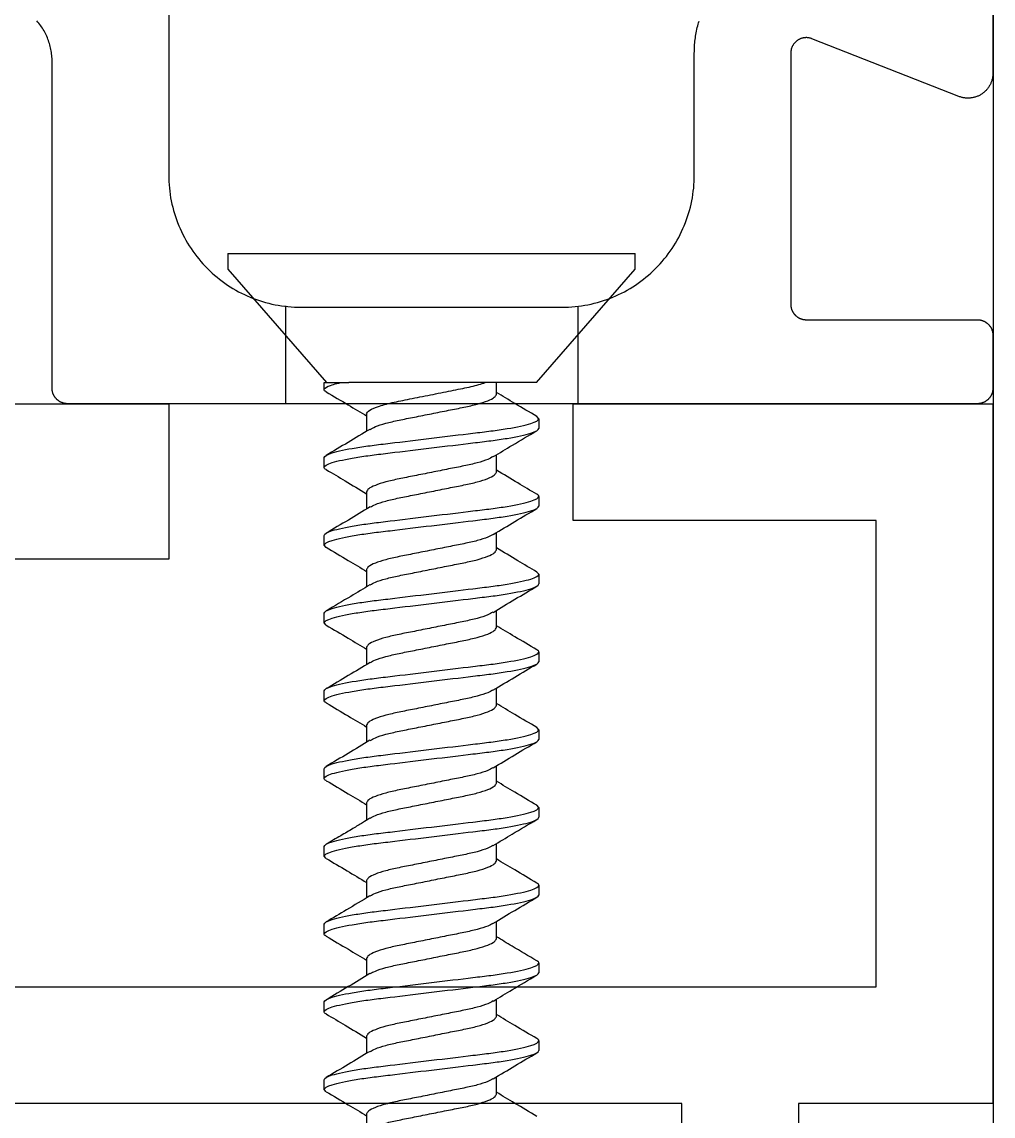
# Model space of a CAD drawing. Header units: inches. Extents: x -2661 to 42767, y -1222 to 9099.
# Drawn here: x 2279.837 to 2280.461, y 1637.212 to 1637.915 of the extents above; entities that cross this region are included whole.
import ezdxf

# ---------------------------------------------------------------- set-up
doc = ezdxf.new("R2010")
doc.units = ezdxf.units.IN
doc.header["$LTSCALE"] = 12
doc.header["$MEASUREMENT"] = 0
doc.layers.get('0').update_dxf_attribs({"linetype": 'CONTINUOUS'})
doc.layers.add('S-ARCH', color=1, linetype='CONTINUOUS')

# ---------------------------------------------------------------- blocks, each defined once
blk = doc.blocks.new('DOUBLE BOTTOM OPT1')
for p, q in [((2.0335, 2), (2.0335, 0)), ((1.54135, 1.24822), (1.67235, 1.24822)), ((1.54135, 1.24822), (1.54135, 1.23822)), ((1.67235, 1.24822), (1.80335, 1.24822)), ((1.80335, 1.23822), (1.80335, 1.24822)), ((1.54135, 1.23822), (1.60481, 1.16522)), ((1.73989, 1.16522), (1.80335, 1.23822)), ((1.57835, 1.21451), (1.57835, 1.15164)), ((1.76635, 1.21423), (1.76635, 1.15164)), ((1.60335, 1.16072), (1.60335, 1.16522)), ((1.60335, 1.16522), (1.61402, 1.16522)), ((1.73989, 1.16522), (1.6192, 1.16522)), ((1.71407, 1.15772), (1.71407, 1.16522)), ((1.63063, 1.14497), (1.63063, 1.13392)), ((1.74135, 1.14197), (1.7401, 1.1434)), ((1.74135, 1.14197), (1.74135, 1.13572)), ((1.71407, 1.10772), (1.71407, 1.11876)), ((1.60335, 1.11072), (1.60335, 1.11697)), ((1.63063, 1.09497), (1.63063, 1.08392)), ((1.74135, 1.09197), (1.74135, 1.08572)), ((1.60335, 1.06072), (1.60335, 1.06697)), ((1.71407, 1.05772), (1.71407, 1.06876)), ((1.6046, 1.05928), (1.60335, 1.06072)), ((1.63063, 1.04497), (1.63063, 1.03392)), ((1.74135, 1.04197), (1.7401, 1.0434)), ((1.74135, 1.04197), (1.74135, 1.03572)), ((1.60335, 1.01072), (1.60335, 1.01697)), ((1.71407, 1.00772), (1.71407, 1.01876)), ((1.60461, 1.00927), (1.60335, 1.01072)), ((1.63063, 0.99497), (1.63063, 0.98392)), ((1.74135, 0.99197), (1.74135, 0.98572)), ((1.60335, 0.96072), (1.60335, 0.96697)), ((1.71407, 0.95772), (1.71407, 0.96876)), ((1.63063, 0.94497), (1.63063, 0.93392)), ((1.74135, 0.94197), (1.74009, 0.94342)), ((1.74135, 0.94197), (1.74135, 0.93572)), ((1.60335, 0.91072), (1.60335, 0.91697)), ((1.71407, 0.90772), (1.71407, 0.91876)), ((1.63063, 0.89497), (1.63063, 0.88389)), ((1.74135, 0.89197), (1.74009, 0.89341)), ((1.74135, 0.89197), (1.74135, 0.88572)), ((1.60335, 0.86072), (1.60335, 0.86697)), ((1.71407, 0.85772), (1.71407, 0.86876)), ((1.6046, 0.85928), (1.60335, 0.86072)), ((1.63063, 0.84497), (1.63063, 0.83392)), ((1.74135, 0.84197), (1.74135, 0.83572)), ((1.60335, 0.81072), (1.60335, 0.81697)), ((1.71407, 0.80772), (1.71407, 0.81876)), ((1.63063, 0.79497), (1.63063, 0.78392)), ((1.74135, 0.79197), (1.74135, 0.78572)), ((1.60335, 0.76072), (1.60335, 0.76697)), ((1.71407, 0.75772), (1.71407, 0.76876)), ((1.63063, 0.74497), (1.63063, 0.73392)), ((1.74135, 0.74197), (1.74135, 0.73572)), ((1.71407, 0.70772), (1.71407, 0.71876)), ((1.60335, 0.71072), (1.60335, 0.71697)), ((1.6046, 0.70929), (1.60335, 0.71072)), ((1.63063, 0.69497), (1.63063, 0.68392))]:
    blk.add_line(p, q)
at = {"flags": 128}
for points in [[(2.02335, 1.15164), (1.43835, 1.15164), (1.4381, 1.15164), (1.43786, 1.15165), (1.43761, 1.15166), (1.43737, 1.15168), (1.43713, 1.15171), (1.43688, 1.15174), (1.43664, 1.15178), (1.4364, 1.15183), (1.43616, 1.15188), (1.43592, 1.15194), (1.43568, 1.152), (1.43545, 1.15207), (1.43521, 1.15214), (1.43498, 1.15222), (1.43475, 1.15231), (1.43452, 1.1524), (1.4343, 1.15249), (1.43407, 1.1526), (1.43385, 1.1527), (1.43364, 1.15282), (1.43342, 1.15294), (1.43321, 1.15306), (1.433, 1.15319), (1.43279, 1.15332), (1.43259, 1.15346), (1.43239, 1.1536), (1.4322, 1.15375), (1.43201, 1.15391), (1.43182, 1.15406), (1.43163, 1.15423), (1.43145, 1.15439), (1.43128, 1.15457), (1.43111, 1.15474), (1.43094, 1.15492), (1.43078, 1.1551), (1.43062, 1.15529), (1.43047, 1.15548), (1.43032, 1.15568), (1.43017, 1.15588), (1.43004, 1.15608), (1.4299, 1.15629), (1.42977, 1.1565), (1.42965, 1.15671), (1.42953, 1.15692), (1.42942, 1.15714), (1.42931, 1.15736), (1.42921, 1.15758), (1.42911, 1.15781), (1.42902, 1.15804), (1.42893, 1.15827), (1.42885, 1.1585), (1.42878, 1.15873), (1.42871, 1.15897), (1.42865, 1.15921), (1.42859, 1.15945), (1.42854, 1.15969), (1.4285, 1.15993), (1.42846, 1.16017), (1.42843, 1.16041), (1.4284, 1.16066), (1.42838, 1.1609), (1.42836, 1.16115), (1.42835, 1.16139), (1.42835, 1.16164), (1.42835, 1.37164), (1.42834, 1.37262), (1.4283, 1.3736), (1.42824, 1.37458), (1.42816, 1.37556), (1.42805, 1.37653), (1.42792, 1.37751), (1.42776, 1.37848), (1.42758, 1.37944), (1.42738, 1.3804), (1.42715, 1.38136), (1.4269, 1.38231), (1.42663, 1.38325), (1.42633, 1.38418), (1.42601, 1.38511), (1.42567, 1.38603), (1.42531, 1.38694), (1.42492, 1.38785), (1.42451, 1.38874), (1.42408, 1.38962), (1.42363, 1.39049), (1.42315, 1.39135), (1.42266, 1.3922), (1.42214, 1.39304), (1.42161, 1.39386), (1.42105, 1.39467), (1.42048, 1.39547), (1.41988, 1.39625), (1.41927, 1.39701), (1.41864, 1.39776)], [(1.50335, 1.53964), (1.50335, 1.29864), (1.50338, 1.29655), (1.50345, 1.29447), (1.50358, 1.29238), (1.50376, 1.29031), (1.50399, 1.28823), (1.50427, 1.28616), (1.5046, 1.2841), (1.50498, 1.28205), (1.50542, 1.28001), (1.5059, 1.27798), (1.50643, 1.27597), (1.50701, 1.27396), (1.50764, 1.27197), (1.50832, 1.27), (1.50905, 1.26805), (1.50982, 1.26611), (1.51064, 1.26419), (1.51151, 1.26229), (1.51243, 1.26042), (1.51339, 1.25857), (1.51439, 1.25674), (1.51544, 1.25494), (1.51654, 1.25316), (1.51768, 1.25141), (1.51886, 1.24969), (1.52008, 1.248), (1.52134, 1.24634), (1.52264, 1.24471), (1.52399, 1.24312), (1.52537, 1.24155), (1.52679, 1.24003), (1.52825, 1.23853), (1.52974, 1.23708), (1.53127, 1.23566), (1.53283, 1.23427), (1.53443, 1.23293), (1.53606, 1.23163), (1.53772, 1.23036), (1.53941, 1.22914), (1.54113, 1.22796), (1.54288, 1.22682), (1.54465, 1.22573), (1.54645, 1.22468), (1.54828, 1.22367), (1.55013, 1.22271), (1.55201, 1.2218), (1.5539, 1.22093), (1.55582, 1.22011), (1.55776, 1.21933), (1.55971, 1.21861), (1.56169, 1.21793), (1.56368, 1.2173), (1.56568, 1.21672), (1.5677, 1.21618), (1.56973, 1.2157), (1.57177, 1.21527), (1.57382, 1.21489), (1.57588, 1.21456), (1.57795, 1.21428), (1.58002, 1.21405), (1.5821, 1.21387), (1.58418, 1.21374), (1.58626, 1.21366), (1.58835, 1.21364), (1.75635, 1.21364), (1.75844, 1.21366), (1.76052, 1.21374), (1.7626, 1.21387), (1.76468, 1.21405), (1.76676, 1.21428), (1.76882, 1.21456), (1.77088, 1.21489), (1.77293, 1.21527), (1.77497, 1.2157), (1.777, 1.21618), (1.77902, 1.21672), (1.78102, 1.2173), (1.78301, 1.21793), (1.78499, 1.21861), (1.78694, 1.21933), (1.78888, 1.22011), (1.7908, 1.22093), (1.79269, 1.2218), (1.79457, 1.22271), (1.79642, 1.22367), (1.79825, 1.22468), (1.80005, 1.22573), (1.80182, 1.22682), (1.80357, 1.22796), (1.80529, 1.22914), (1.80698, 1.23036), (1.80864, 1.23163), (1.81027, 1.23293), (1.81187, 1.23427), (1.81343, 1.23566), (1.81496, 1.23708), (1.81645, 1.23853), (1.81791, 1.24003), (1.81933, 1.24155), (1.82071, 1.24312), (1.82206, 1.24471), (1.82336, 1.24634), (1.82462, 1.248), (1.82584, 1.24969), (1.82703, 1.25141), (1.82816, 1.25316), (1.82926, 1.25494), (1.83031, 1.25674), (1.83131, 1.25857), (1.83227, 1.26042), (1.83319, 1.26229), (1.83406, 1.26419), (1.83488, 1.26611), (1.83565, 1.26805), (1.83638, 1.27), (1.83706, 1.27197), (1.83769, 1.27396), (1.83827, 1.27597), (1.8388, 1.27798), (1.83928, 1.28001), (1.83972, 1.28205), (1.8401, 1.2841), (1.84043, 1.28616), (1.84071, 1.28823), (1.84094, 1.29031), (1.84112, 1.29238), (1.84125, 1.29447), (1.84132, 1.29655), (1.84135, 1.29864), (1.84135, 1.377), (1.84136, 1.37811), (1.84138, 1.37921), (1.84143, 1.38032), (1.84149, 1.38142), (1.84156, 1.38252), (1.84165, 1.38362), (1.84176, 1.38472), (1.84189, 1.38582), (1.84204, 1.38691), (1.8422, 1.38801), (1.84237, 1.3891), (1.84257, 1.39018), (1.84278, 1.39127), (1.843, 1.39235), (1.84325, 1.39343), (1.84351, 1.3945), (1.84378, 1.39557), (1.84408, 1.39663), (1.84439, 1.39769)], [(2.03335, 1.85164), (2.03335, 1.36411), (2.03334, 1.36362), (2.03332, 1.36314), (2.03328, 1.36265), (2.03323, 1.36217), (2.03317, 1.36169), (2.03308, 1.36121), (2.03299, 1.36073), (2.03288, 1.36026), (2.03276, 1.35979), (2.03262, 1.35932), (2.03246, 1.35886), (2.0323, 1.3584), (2.03212, 1.35795), (2.03192, 1.3575), (2.03172, 1.35706), (2.0315, 1.35663), (2.03126, 1.3562), (2.03102, 1.35578), (2.03076, 1.35537), (2.03048, 1.35497), (2.0302, 1.35458), (2.02991, 1.35419), (2.0296, 1.35381), (2.02928, 1.35344), (2.02895, 1.35309), (2.02861, 1.35274), (2.02826, 1.3524), (2.0279, 1.35208), (2.02753, 1.35176), (2.02715, 1.35146), (2.02676, 1.35117), (2.02636, 1.35089), (2.02596, 1.35062), (2.02554, 1.35036), (2.02512, 1.35012), (2.02469, 1.34989), (2.02426, 1.34967), (2.02382, 1.34947), (2.02337, 1.34928), (2.02292, 1.34911), (2.02246, 1.34894), (2.02199, 1.3488), (2.02153, 1.34866), (2.02106, 1.34854), (2.02058, 1.34844), (2.0201, 1.34835), (2.01962, 1.34827), (2.01914, 1.34821), (2.01866, 1.34816), (2.01817, 1.34813), (2.01769, 1.34811), (2.0172, 1.34811), (2.01671, 1.34812), (2.01623, 1.34815), (2.01574, 1.34819), (2.01526, 1.34824), (2.01478, 1.34831), (2.0143, 1.3484), (2.01382, 1.3485), (2.01335, 1.34861), (2.01288, 1.34874), (2.01242, 1.34889), (2.01196, 1.34904), (2.0115, 1.34921), (1.917, 1.38631), (1.91672, 1.38642), (1.91643, 1.38652), (1.91614, 1.38661), (1.91585, 1.38669), (1.91555, 1.38676), (1.91526, 1.38682), (1.91496, 1.38687), (1.91466, 1.38692), (1.91435, 1.38695), (1.91405, 1.38698), (1.91375, 1.387), (1.91344, 1.387), (1.91314, 1.387), (1.91284, 1.38699), (1.91253, 1.38697), (1.91223, 1.38694), (1.91193, 1.3869), (1.91163, 1.38686), (1.91133, 1.3868), (1.91103, 1.38673), (1.91074, 1.38666), (1.91045, 1.38657), (1.91016, 1.38648), (1.90987, 1.38638), (1.90959, 1.38627), (1.90931, 1.38615), (1.90903, 1.38602), (1.90876, 1.38589), (1.90849, 1.38575), (1.90823, 1.38559), (1.90797, 1.38543), (1.90772, 1.38527), (1.90747, 1.38509), (1.90723, 1.38491), (1.90699, 1.38472), (1.90676, 1.38452), (1.90653, 1.38432), (1.90631, 1.38411), (1.9061, 1.38389), (1.90589, 1.38367), (1.90569, 1.38344), (1.9055, 1.3832), (1.90532, 1.38296), (1.90514, 1.38272), (1.90497, 1.38246), (1.90481, 1.38221), (1.90466, 1.38194), (1.90451, 1.38168), (1.90437, 1.38141), (1.90424, 1.38113), (1.90412, 1.38085), (1.90401, 1.38057), (1.9039, 1.38029), (1.90381, 1.38), (1.90372, 1.37971), (1.90364, 1.37941), (1.90358, 1.37912), (1.90352, 1.37882), (1.90347, 1.37852), (1.90342, 1.37822), (1.90339, 1.37792), (1.90337, 1.37761), (1.90335, 1.37731), (1.90335, 1.377), (1.90335, 1.21564), (1.90335, 1.21539), (1.90336, 1.21515), (1.90338, 1.2149), (1.9034, 1.21466), (1.90343, 1.21441), (1.90346, 1.21417), (1.9035, 1.21393), (1.90354, 1.21369), (1.90359, 1.21345), (1.90365, 1.21321), (1.90371, 1.21297), (1.90378, 1.21273), (1.90385, 1.2125), (1.90393, 1.21227), (1.90402, 1.21204), (1.90411, 1.21181), (1.90421, 1.21158), (1.90431, 1.21136), (1.90442, 1.21114), (1.90453, 1.21092), (1.90465, 1.21071), (1.90477, 1.2105), (1.9049, 1.21029), (1.90504, 1.21008), (1.90517, 1.20988), (1.90532, 1.20968), (1.90547, 1.20948), (1.90562, 1.20929), (1.90578, 1.2091), (1.90594, 1.20892), (1.90611, 1.20874), (1.90628, 1.20857), (1.90645, 1.20839), (1.90663, 1.20823), (1.90682, 1.20806), (1.90701, 1.20791), (1.9072, 1.20775), (1.90739, 1.2076), (1.90759, 1.20746), (1.90779, 1.20732), (1.908, 1.20719), (1.90821, 1.20706), (1.90842, 1.20694), (1.90864, 1.20682), (1.90885, 1.2067), (1.90907, 1.2066), (1.9093, 1.20649), (1.90952, 1.2064), (1.90975, 1.20631), (1.90998, 1.20622), (1.91021, 1.20614), (1.91045, 1.20607), (1.91068, 1.206), (1.91092, 1.20594), (1.91116, 1.20588), (1.9114, 1.20583), (1.91164, 1.20578), (1.91188, 1.20574), (1.91213, 1.20571), (1.91237, 1.20568), (1.91261, 1.20566), (1.91286, 1.20565), (1.9131, 1.20564), (1.91335, 1.20564), (2.02335, 1.20564), (2.0236, 1.20563), (2.02384, 1.20562), (2.02409, 1.20561), (2.02433, 1.20559), (2.02457, 1.20556), (2.02482, 1.20553), (2.02506, 1.20549), (2.0253, 1.20544), (2.02554, 1.20539), (2.02578, 1.20534), (2.02602, 1.20527), (2.02625, 1.20521), (2.02649, 1.20513), (2.02672, 1.20505), (2.02695, 1.20497), (2.02718, 1.20488), (2.0274, 1.20478), (2.02763, 1.20468), (2.02785, 1.20457), (2.02806, 1.20446), (2.02828, 1.20434), (2.02849, 1.20421), (2.0287, 1.20409), (2.02891, 1.20395), (2.02911, 1.20381), (2.02931, 1.20367), (2.0295, 1.20352), (2.02969, 1.20337), (2.02988, 1.20321), (2.03007, 1.20305), (2.03025, 1.20288), (2.03042, 1.20271), (2.03059, 1.20253), (2.03076, 1.20235), (2.03092, 1.20217), (2.03108, 1.20198), (2.03123, 1.20179), (2.03138, 1.20159), (2.03153, 1.20139), (2.03166, 1.20119), (2.0318, 1.20099), (2.03193, 1.20078), (2.03205, 1.20057), (2.03217, 1.20035), (2.03228, 1.20013), (2.03239, 1.19991), (2.03249, 1.19969), (2.03259, 1.19946), (2.03268, 1.19924), (2.03277, 1.19901), (2.03285, 1.19877), (2.03292, 1.19854), (2.03299, 1.1983), (2.03305, 1.19807), (2.03311, 1.19783), (2.03316, 1.19759), (2.0332, 1.19735), (2.03324, 1.1971), (2.03327, 1.19686), (2.0333, 1.19662), (2.03332, 1.19637), (2.03334, 1.19613), (2.03335, 1.19588), (2.03335, 1.19564), (2.03335, 1.16164), (2.03335, 1.16139), (2.03334, 1.16115), (2.03332, 1.1609), (2.0333, 1.16066), (2.03327, 1.16041), (2.03324, 1.16017), (2.0332, 1.15993), (2.03316, 1.15969), (2.03311, 1.15945), (2.03305, 1.15921), (2.03299, 1.15897), (2.03292, 1.15873), (2.03285, 1.1585), (2.03277, 1.15827), (2.03268, 1.15804), (2.03259, 1.15781), (2.03249, 1.15758), (2.03239, 1.15736), (2.03228, 1.15714), (2.03217, 1.15692), (2.03205, 1.15671), (2.03193, 1.1565), (2.0318, 1.15629), (2.03166, 1.15608), (2.03153, 1.15588), (2.03138, 1.15568), (2.03123, 1.15548), (2.03108, 1.15529), (2.03092, 1.1551), (2.03076, 1.15492), (2.03059, 1.15474), (2.03042, 1.15457), (2.03025, 1.15439), (2.03007, 1.15423), (2.02988, 1.15406), (2.02969, 1.15391), (2.0295, 1.15375), (2.02931, 1.1536), (2.02911, 1.15346), (2.02891, 1.15332), (2.0287, 1.15319), (2.02849, 1.15306), (2.02828, 1.15294), (2.02806, 1.15282), (2.02785, 1.1527), (2.02763, 1.1526), (2.0274, 1.15249), (2.02718, 1.1524), (2.02695, 1.15231), (2.02672, 1.15222), (2.02649, 1.15214), (2.02625, 1.15207), (2.02602, 1.152), (2.02578, 1.15194), (2.02554, 1.15188), (2.0253, 1.15183), (2.02506, 1.15178), (2.02482, 1.15174), (2.02457, 1.15171), (2.02433, 1.15168), (2.02409, 1.15166), (2.02384, 1.15165), (2.0236, 1.15164), (2.02335, 1.15164)], [(1.26685, 0.77664), (1.95835, 0.77664), (1.95835, 1.07664), (1.76335, 1.07664), (1.76335, 1.15164), (2.03335, 1.15164), (2.03335, 0.70164), (1.90835, 0.70164), (1.90835, 0.11164)], [(1.83335, 0.11164), (1.83335, 0.70164), (1.12935, 0.70164), (1.12935, 0.4184)], [(1.11935, 1.15164), (1.50335, 1.15164), (1.50335, 1.05164), (1.26685, 1.05164)]]:
    blk.add_lwpolyline(points, dxfattribs=at)
for points, knots in [([(1.60335, 1.16072), (1.60335, 1.16136), (1.6042, 1.16208), (1.60776, 1.16361), (1.61049, 1.16442), (1.61402, 1.16522)], [0, 0, 0, 0, 0.5, 0.5, 1, 1, 1, 1]), ([(1.63063, 1.14497), (1.63063, 1.1457), (1.63129, 1.14653), (1.63407, 1.14828), (1.63618, 1.1492), (1.64158, 1.151), (1.64486, 1.15187), (1.65194, 1.15343), (1.65576, 1.15415), (1.66423, 1.15584), (1.66878, 1.15675), (1.67785, 1.15856), (1.68235, 1.15946), (1.69063, 1.16112), (1.69434, 1.16182), (1.70126, 1.16343), (1.7044, 1.16431), (1.70693, 1.16522)], [0, 0, 0, 0, 0.125, 0.125, 0.25, 0.25, 0.375, 0.375, 0.5, 0.5, 0.625, 0.625, 0.75, 0.75, 0.875, 0.875, 1, 1, 1, 1]), ([(1.60464, 1.15925), (1.60463, 1.15926), (1.60336, 1.15978), (1.60335, 1.16025), (1.60335, 1.16072)], [0, 0, 0, 0, 0.007657, 1, 1, 1, 1]), ([(1.60463, 1.15925), (1.60938, 1.15646), (1.61807, 1.15135), (1.62671, 1.14613), (1.63063, 1.14376)], [0, 0, 0, 0, 0.5457802, 1, 1, 1, 1]), ([(1.63284, 1.13512), (1.63383, 1.13571), (1.63607, 1.13702), (1.6426, 1.13909), (1.65124, 1.14105), (1.66138, 1.14301), (1.67235, 1.14522), (1.68332, 1.14742), (1.69344, 1.14938), (1.70216, 1.15135), (1.70887, 1.15355), (1.71325, 1.15575), (1.7138, 1.15707), (1.71407, 1.15772)], [0, 0, 0, 0, 0.075452, 0.169625, 0.260362, 0.351098, 0.445271, 0.539445, 0.630181, 0.720917, 0.81509, 0.909264, 1, 1, 1, 1]), ([(1.74011, 1.1434), (1.73538, 1.14619), (1.72667, 1.15131), (1.71802, 1.15654), (1.71407, 1.15892)], [0, 0, 0, 0, 0.544207, 1, 1, 1, 1]), ([(1.60335, 1.11697), (1.60335, 1.11787), (1.60503, 1.11892), (1.61202, 1.12112), (1.61733, 1.12227), (1.62701, 1.12385), (1.63051, 1.12436), (1.6378, 1.12531), (1.6416, 1.12575), (1.65389, 1.12724), (1.66311, 1.12835), (1.68159, 1.13058), (1.69081, 1.13169), (1.7031, 1.13318), (1.7069, 1.13362), (1.71419, 1.13457), (1.71769, 1.13508), (1.72737, 1.13666), (1.73268, 1.13781), (1.73967, 1.14001), (1.74135, 1.14106), (1.74135, 1.14197)], [0, 0, 0, 0, 0.125, 0.125, 0.25, 0.25, 0.3125, 0.3125, 0.375, 0.375, 0.5, 0.5, 0.625, 0.625, 0.6875, 0.6875, 0.75, 0.75, 0.875, 0.875, 1, 1, 1, 1]), ([(1.60335, 1.11072), (1.60335, 1.11162), (1.60503, 1.11267), (1.61202, 1.11487), (1.61733, 1.11602), (1.62701, 1.1176), (1.63051, 1.11811), (1.6378, 1.11906), (1.6416, 1.1195), (1.65389, 1.12099), (1.66311, 1.1221), (1.68159, 1.12433), (1.69081, 1.12544), (1.7031, 1.12693), (1.7069, 1.12737), (1.71419, 1.12832), (1.71769, 1.12883), (1.72737, 1.13041), (1.73268, 1.13156), (1.73967, 1.13376), (1.74135, 1.13481), (1.74135, 1.13572)], [0, 0, 0, 0, 0.125, 0.125, 0.25, 0.25, 0.3125, 0.3125, 0.375, 0.375, 0.5, 0.5, 0.625, 0.625, 0.6875, 0.6875, 0.75, 0.75, 0.875, 0.875, 1, 1, 1, 1]), ([(1.63267, 1.13515), (1.62803, 1.13235), (1.6187, 1.12672), (1.60931, 1.12118), (1.60459, 1.1184)], [0, 0, 0, 0, 0.497462, 1, 1, 1, 1]), ([(1.71213, 1.11759), (1.71619, 1.12005), (1.72545, 1.12564), (1.73479, 1.13114), (1.74003, 1.13423)], [0, 0, 0, 0, 0.438573, 1, 1, 1, 1]), ([(1.71196, 1.11761), (1.71094, 1.11701), (1.70868, 1.11568), (1.70211, 1.11359), (1.69345, 1.11163), (1.68332, 1.10967), (1.67235, 1.10747), (1.66138, 1.10526), (1.65126, 1.1033), (1.64254, 1.10134), (1.63583, 1.09913), (1.63145, 1.09693), (1.6309, 1.09561), (1.63063, 1.09497)], [0, 0, 0, 0, 0.077601, 0.171555, 0.26208, 0.352606, 0.44656, 0.540515, 0.63104, 0.721566, 0.81552, 0.909475, 1, 1, 1, 1]), ([(1.60466, 1.10925), (1.60464, 1.10925), (1.60336, 1.10977), (1.60336, 1.11025), (1.60335, 1.11072)], [0, 0, 0, 0, 0.0112204, 1, 1, 1, 1]), ([(1.60464, 1.10925), (1.60873, 1.10684), (1.61742, 1.10172), (1.62606, 1.09652), (1.63063, 1.09376)], [0, 0, 0, 0, 0.470044, 1, 1, 1, 1]), ([(1.63305, 1.08523), (1.63398, 1.08578), (1.63616, 1.08706), (1.6426, 1.08909), (1.65124, 1.09105), (1.66138, 1.09301), (1.67235, 1.09522), (1.68332, 1.09742), (1.69344, 1.09938), (1.70216, 1.10135), (1.70887, 1.10355), (1.71325, 1.10575), (1.7138, 1.10707), (1.71407, 1.10772)], [0, 0, 0, 0, 0.071202, 0.165808, 0.256961, 0.348115, 0.442721, 0.537327, 0.628481, 0.719634, 0.81424, 0.908847, 1, 1, 1, 1]), ([(1.74006, 1.09343), (1.73597, 1.09584), (1.72727, 1.10096), (1.71864, 1.10616), (1.71407, 1.10892)], [0, 0, 0, 0, 0.470064, 1, 1, 1, 1]), ([(1.60335, 1.06697), (1.60335, 1.06787), (1.60503, 1.06892), (1.61202, 1.07112), (1.61733, 1.07227), (1.62701, 1.07385), (1.63051, 1.07436), (1.6378, 1.07531), (1.6416, 1.07575), (1.65389, 1.07724), (1.66311, 1.07835), (1.68159, 1.08058), (1.69081, 1.08169), (1.7031, 1.08318), (1.7069, 1.08362), (1.71419, 1.08457), (1.71769, 1.08508), (1.72737, 1.08666), (1.73268, 1.08781), (1.73967, 1.09001), (1.74135, 1.09106), (1.74135, 1.09197)], [0, 0, 0, 0, 0.125, 0.125, 0.25, 0.25, 0.3125, 0.3125, 0.375, 0.375, 0.5, 0.5, 0.625, 0.625, 0.6875, 0.6875, 0.75, 0.75, 0.875, 0.875, 1, 1, 1, 1]), ([(1.74135, 1.09197), (1.74134, 1.09243), (1.74134, 1.09291), (1.74006, 1.09343), (1.74004, 1.09344)], [0, 0, 0, 0, 0.98851, 1, 1, 1, 1]), ([(1.60335, 1.06072), (1.60335, 1.06162), (1.60503, 1.06267), (1.61202, 1.06487), (1.61733, 1.06602), (1.62701, 1.0676), (1.63051, 1.06811), (1.6378, 1.06906), (1.6416, 1.0695), (1.65389, 1.07099), (1.66311, 1.0721), (1.68159, 1.07433), (1.69081, 1.07544), (1.7031, 1.07693), (1.7069, 1.07737), (1.71419, 1.07832), (1.71769, 1.07883), (1.72737, 1.08041), (1.73268, 1.08156), (1.73967, 1.08376), (1.74135, 1.08481), (1.74135, 1.08572)], [0, 0, 0, 0, 0.125, 0.125, 0.25, 0.25, 0.3125, 0.3125, 0.375, 0.375, 0.5, 0.5, 0.625, 0.625, 0.6875, 0.6875, 0.75, 0.75, 0.875, 0.875, 1, 1, 1, 1]), ([(1.63284, 1.08526), (1.62819, 1.08244), (1.61882, 1.07678), (1.60939, 1.07123), (1.60465, 1.06844)], [0, 0, 0, 0, 0.497144, 1, 1, 1, 1]), ([(1.71206, 1.06755), (1.71669, 1.07035), (1.726, 1.07597), (1.73539, 1.0815), (1.7401, 1.08427)], [0, 0, 0, 0, 0.497584, 1, 1, 1, 1]), ([(1.7119, 1.06758), (1.71089, 1.06699), (1.70865, 1.06567), (1.7021, 1.06359), (1.69346, 1.06163), (1.68332, 1.05967), (1.67235, 1.05747), (1.66138, 1.05526), (1.65126, 1.0533), (1.64254, 1.05134), (1.63583, 1.04913), (1.63145, 1.04693), (1.6309, 1.04561), (1.63063, 1.04497)], [0, 0, 0, 0, 0.076238, 0.170331, 0.26099, 0.351649, 0.445743, 0.539836, 0.630495, 0.721154, 0.815248, 0.909341, 1, 1, 1, 1]), ([(1.60458, 1.05929), (1.60931, 1.0565), (1.61802, 1.05137), (1.62667, 1.04615), (1.63063, 1.04376)], [0, 0, 0, 0, 0.54272, 1, 1, 1, 1]), ([(1.63291, 1.03516), (1.63389, 1.03573), (1.6361, 1.03703), (1.6426, 1.03909), (1.65124, 1.04105), (1.66138, 1.04301), (1.67235, 1.04522), (1.68332, 1.04742), (1.69344, 1.04938), (1.70216, 1.05135), (1.70887, 1.05355), (1.71325, 1.05575), (1.7138, 1.05707), (1.71407, 1.05772)], [0, 0, 0, 0, 0.073946, 0.168273, 0.259157, 0.350041, 0.444368, 0.538694, 0.629578, 0.720463, 0.814789, 0.909116, 1, 1, 1, 1]), ([(1.74012, 1.0434), (1.736, 1.04582), (1.72729, 1.05095), (1.71863, 1.05617), (1.71407, 1.05893)], [0, 0, 0, 0, 0.473411, 1, 1, 1, 1]), ([(1.60335, 1.01697), (1.60335, 1.01787), (1.60503, 1.01892), (1.61202, 1.02112), (1.61733, 1.02227), (1.62701, 1.02385), (1.63051, 1.02436), (1.6378, 1.02531), (1.6416, 1.02575), (1.65389, 1.02724), (1.66311, 1.02835), (1.68159, 1.03058), (1.69081, 1.03169), (1.7031, 1.03318), (1.7069, 1.03362), (1.71419, 1.03457), (1.71769, 1.03508), (1.72737, 1.03666), (1.73268, 1.03781), (1.73967, 1.04001), (1.74135, 1.04106), (1.74135, 1.04197)], [0, 0, 0, 0, 0.125, 0.125, 0.25, 0.25, 0.3125, 0.3125, 0.375, 0.375, 0.5, 0.5, 0.625, 0.625, 0.6875, 0.6875, 0.75, 0.75, 0.875, 0.875, 1, 1, 1, 1]), ([(1.60335, 1.01072), (1.60335, 1.01162), (1.60503, 1.01267), (1.61202, 1.01487), (1.61733, 1.01602), (1.62701, 1.0176), (1.63051, 1.01811), (1.6378, 1.01906), (1.6416, 1.0195), (1.65389, 1.02099), (1.66311, 1.0221), (1.68159, 1.02433), (1.69081, 1.02544), (1.7031, 1.02693), (1.7069, 1.02737), (1.71419, 1.02832), (1.71769, 1.02883), (1.72737, 1.03041), (1.73268, 1.03156), (1.73967, 1.03376), (1.74135, 1.03481), (1.74135, 1.03572)], [0, 0, 0, 0, 0.125, 0.125, 0.25, 0.25, 0.3125, 0.3125, 0.375, 0.375, 0.5, 0.5, 0.625, 0.625, 0.6875, 0.6875, 0.75, 0.75, 0.875, 0.875, 1, 1, 1, 1]), ([(1.63274, 1.03519), (1.62864, 1.03271), (1.6193, 1.02707), (1.6099, 1.02153), (1.60462, 1.01842)], [0, 0, 0, 0, 0.43871, 1, 1, 1, 1]), ([(1.71194, 1.01747), (1.71659, 1.02029), (1.72596, 1.02595), (1.73538, 1.03149), (1.74012, 1.03428)], [0, 0, 0, 0, 0.497176, 1, 1, 1, 1]), ([(1.71175, 1.0175), (1.71079, 1.01693), (1.70858, 1.01564), (1.7021, 1.01359), (1.69346, 1.01163), (1.68332, 1.00967), (1.67235, 1.00747), (1.66138, 1.00526), (1.65126, 1.0033), (1.64254, 1.00134), (1.63583, 0.99913), (1.63145, 0.99693), (1.6309, 0.99561), (1.63063, 0.99497)], [0, 0, 0, 0, 0.073189, 0.167593, 0.258551, 0.34951, 0.443913, 0.538317, 0.629276, 0.720234, 0.814638, 0.909042, 1, 1, 1, 1]), ([(1.6046, 1.00927), (1.60934, 1.00648), (1.61804, 1.00136), (1.6267, 0.99613), (1.63063, 0.99376)], [0, 0, 0, 0, 0.5452236, 1, 1, 1, 1]), ([(1.63302, 0.98522), (1.63397, 0.98577), (1.63615, 0.98705), (1.6426, 0.98909), (1.65124, 0.99105), (1.66138, 0.99301), (1.67235, 0.99522), (1.68332, 0.99742), (1.69344, 0.99938), (1.70216, 1.00135), (1.70887, 1.00355), (1.71325, 1.00575), (1.7138, 1.00707), (1.71407, 1.00772)], [0, 0, 0, 0, 0.071694, 0.16625, 0.257355, 0.34846, 0.443016, 0.537572, 0.628677, 0.719783, 0.814339, 0.908895, 1, 1, 1, 1]), ([(1.74004, 0.99345), (1.73531, 0.99623), (1.72662, 1.00134), (1.718, 1.00655), (1.71407, 1.00892)], [0, 0, 0, 0, 0.544096, 1, 1, 1, 1]), ([(1.74135, 0.99197), (1.74134, 0.99243), (1.74133, 0.99291), (1.74004, 0.99344), (1.74001, 0.99345)], [0, 0, 0, 0, 0.980805, 1, 1, 1, 1]), ([(1.60335, 0.96697), (1.60335, 0.96787), (1.60503, 0.96892), (1.61202, 0.97112), (1.61733, 0.97227), (1.62701, 0.97385), (1.63051, 0.97436), (1.6378, 0.97531), (1.6416, 0.97575), (1.65389, 0.97724), (1.66311, 0.97835), (1.68159, 0.98058), (1.69081, 0.98169), (1.7031, 0.98318), (1.7069, 0.98362), (1.71419, 0.98457), (1.71769, 0.98508), (1.72737, 0.98666), (1.73268, 0.98781), (1.73967, 0.99001), (1.74135, 0.99106), (1.74135, 0.99197)], [0, 0, 0, 0, 0.125, 0.125, 0.25, 0.25, 0.3125, 0.3125, 0.375, 0.375, 0.5, 0.5, 0.625, 0.625, 0.6875, 0.6875, 0.75, 0.75, 0.875, 0.875, 1, 1, 1, 1]), ([(1.60335, 0.96072), (1.60335, 0.96162), (1.60503, 0.96267), (1.61202, 0.96487), (1.61733, 0.96602), (1.62701, 0.9676), (1.63051, 0.96811), (1.6378, 0.96906), (1.6416, 0.9695), (1.65389, 0.97099), (1.66311, 0.9721), (1.68159, 0.97433), (1.69081, 0.97544), (1.7031, 0.97693), (1.7069, 0.97737), (1.71419, 0.97832), (1.71769, 0.97883), (1.72737, 0.98041), (1.73268, 0.98156), (1.73967, 0.98376), (1.74135, 0.98481), (1.74135, 0.98572)], [0, 0, 0, 0, 0.125, 0.125, 0.25, 0.25, 0.3125, 0.3125, 0.375, 0.375, 0.5, 0.5, 0.625, 0.625, 0.6875, 0.6875, 0.75, 0.75, 0.875, 0.875, 1, 1, 1, 1]), ([(1.63282, 0.98524), (1.62817, 0.98243), (1.61881, 0.97678), (1.60939, 0.97123), (1.60465, 0.96844)], [0, 0, 0, 0, 0.4972086, 1, 1, 1, 1]), ([(1.71186, 0.96743), (1.71652, 0.97024), (1.7259, 0.97591), (1.73533, 0.98146), (1.74007, 0.98425)], [0, 0, 0, 0, 0.497089, 1, 1, 1, 1]), ([(1.71166, 0.96745), (1.71072, 0.9669), (1.70854, 0.96563), (1.7021, 0.96359), (1.69346, 0.96163), (1.68332, 0.95967), (1.67235, 0.95747), (1.66138, 0.95526), (1.65126, 0.9533), (1.64254, 0.95134), (1.63583, 0.94913), (1.63145, 0.94693), (1.6309, 0.94561), (1.63063, 0.94497)], [0, 0, 0, 0, 0.071245, 0.165847, 0.256996, 0.348145, 0.442747, 0.537349, 0.628498, 0.719647, 0.814249, 0.908851, 1, 1, 1, 1]), ([(1.60467, 0.95924), (1.60465, 0.95925), (1.60337, 0.95977), (1.60336, 0.96025), (1.60335, 0.96072)], [0, 0, 0, 0, 0.015708, 1, 1, 1, 1]), ([(1.60465, 0.95924), (1.60939, 0.95645), (1.61808, 0.95134), (1.62671, 0.94613), (1.63063, 0.94376)], [0, 0, 0, 0, 0.545165, 1, 1, 1, 1]), ([(1.63293, 0.93517), (1.6339, 0.93574), (1.63611, 0.93704), (1.6426, 0.93909), (1.65124, 0.94105), (1.66138, 0.94301), (1.67235, 0.94522), (1.68332, 0.94742), (1.69344, 0.94938), (1.70216, 0.95135), (1.70887, 0.95355), (1.71325, 0.95575), (1.7138, 0.95707), (1.71407, 0.95772)], [0, 0, 0, 0, 0.073637, 0.167995, 0.258909, 0.349824, 0.444182, 0.53854, 0.629455, 0.720369, 0.814727, 0.909086, 1, 1, 1, 1]), ([(1.74009, 0.94341), (1.73535, 0.94621), (1.72665, 0.95133), (1.718, 0.95655), (1.71407, 0.95892)], [0, 0, 0, 0, 0.5454253, 1, 1, 1, 1]), ([(1.60335, 0.91697), (1.60335, 0.91787), (1.60503, 0.91892), (1.61202, 0.92112), (1.61733, 0.92227), (1.62701, 0.92385), (1.63051, 0.92436), (1.6378, 0.92531), (1.6416, 0.92575), (1.65389, 0.92724), (1.66311, 0.92835), (1.68159, 0.93058), (1.69081, 0.93169), (1.7031, 0.93318), (1.7069, 0.93362), (1.71419, 0.93457), (1.71769, 0.93508), (1.72737, 0.93666), (1.73268, 0.93781), (1.73967, 0.94001), (1.74135, 0.94106), (1.74135, 0.94197)], [0, 0, 0, 0, 0.125, 0.125, 0.25, 0.25, 0.3125, 0.3125, 0.375, 0.375, 0.5, 0.5, 0.625, 0.625, 0.6875, 0.6875, 0.75, 0.75, 0.875, 0.875, 1, 1, 1, 1]), ([(1.60335, 0.91072), (1.60335, 0.91162), (1.60503, 0.91267), (1.61202, 0.91487), (1.61733, 0.91602), (1.62701, 0.9176), (1.63051, 0.91811), (1.6378, 0.91906), (1.6416, 0.9195), (1.65389, 0.92099), (1.66311, 0.9221), (1.68159, 0.92433), (1.69081, 0.92544), (1.7031, 0.92693), (1.7069, 0.92737), (1.71419, 0.92832), (1.71769, 0.92883), (1.72737, 0.93041), (1.73268, 0.93156), (1.73967, 0.93376), (1.74135, 0.93481), (1.74135, 0.93572)], [0, 0, 0, 0, 0.125, 0.125, 0.25, 0.25, 0.3125, 0.3125, 0.375, 0.375, 0.5, 0.5, 0.625, 0.625, 0.6875, 0.6875, 0.75, 0.75, 0.875, 0.875, 1, 1, 1, 1]), ([(1.63275, 0.9352), (1.62809, 0.93238), (1.61873, 0.92673), (1.60931, 0.92119), (1.60458, 0.9184)], [0, 0, 0, 0, 0.4972292, 1, 1, 1, 1]), ([(1.71192, 0.91746), (1.71656, 0.92027), (1.7259, 0.92591), (1.7353, 0.93145), (1.74003, 0.93423)], [0, 0, 0, 0, 0.497384, 1, 1, 1, 1]), ([(1.71173, 0.91749), (1.71077, 0.91693), (1.70857, 0.91564), (1.7021, 0.91359), (1.69346, 0.91163), (1.68332, 0.90967), (1.67235, 0.90747), (1.66138, 0.90526), (1.65126, 0.9033), (1.64254, 0.90134), (1.63583, 0.89913), (1.63145, 0.89693), (1.6309, 0.89561), (1.63063, 0.89497)], [0, 0, 0, 0, 0.072754, 0.167202, 0.258203, 0.349204, 0.443652, 0.538101, 0.629102, 0.720103, 0.814551, 0.908999, 1, 1, 1, 1]), ([(1.60466, 0.90924), (1.60465, 0.90925), (1.60336, 0.90977), (1.60336, 0.91025), (1.60335, 0.91072)], [0, 0, 0, 0, 0.012818, 1, 1, 1, 1]), ([(1.60465, 0.90924), (1.60937, 0.90646), (1.61807, 0.90134), (1.62669, 0.89614), (1.63063, 0.89376)], [0, 0, 0, 0, 0.543547, 1, 1, 1, 1]), ([(1.63282, 0.88511), (1.63382, 0.8857), (1.63605, 0.88702), (1.6426, 0.88909), (1.65124, 0.89105), (1.66138, 0.89301), (1.67235, 0.89522), (1.68332, 0.89742), (1.69344, 0.89938), (1.70216, 0.90135), (1.70887, 0.90355), (1.71325, 0.90575), (1.7138, 0.90707), (1.71407, 0.90772)], [0, 0, 0, 0, 0.075946, 0.170069, 0.260757, 0.351445, 0.445568, 0.539691, 0.630379, 0.721066, 0.815189, 0.909312, 1, 1, 1, 1]), ([(1.7401, 0.89341), (1.73539, 0.89618), (1.72668, 0.90131), (1.71803, 0.90653), (1.71407, 0.90892)], [0, 0, 0, 0, 0.541562, 1, 1, 1, 1]), ([(1.60335, 0.86697), (1.60335, 0.86787), (1.60503, 0.86892), (1.61202, 0.87112), (1.61733, 0.87227), (1.62701, 0.87385), (1.63051, 0.87436), (1.6378, 0.87531), (1.6416, 0.87575), (1.65389, 0.87724), (1.66311, 0.87835), (1.68159, 0.88058), (1.69081, 0.88169), (1.7031, 0.88318), (1.7069, 0.88362), (1.71419, 0.88457), (1.71769, 0.88508), (1.72737, 0.88666), (1.73268, 0.88781), (1.73967, 0.89001), (1.74135, 0.89106), (1.74135, 0.89197)], [0, 0, 0, 0, 0.125, 0.125, 0.25, 0.25, 0.3125, 0.3125, 0.375, 0.375, 0.5, 0.5, 0.625, 0.625, 0.6875, 0.6875, 0.75, 0.75, 0.875, 0.875, 1, 1, 1, 1]), ([(1.60335, 0.86072), (1.60335, 0.86162), (1.60503, 0.86267), (1.61202, 0.86487), (1.61733, 0.86602), (1.62701, 0.8676), (1.63051, 0.86811), (1.6378, 0.86906), (1.6416, 0.8695), (1.65389, 0.87099), (1.66311, 0.8721), (1.68159, 0.87433), (1.69081, 0.87544), (1.7031, 0.87693), (1.7069, 0.87737), (1.71419, 0.87832), (1.71769, 0.87883), (1.72737, 0.88041), (1.73268, 0.88156), (1.73967, 0.88376), (1.74135, 0.88481), (1.74135, 0.88572)], [0, 0, 0, 0, 0.125, 0.125, 0.25, 0.25, 0.3125, 0.3125, 0.375, 0.375, 0.5, 0.5, 0.625, 0.625, 0.6875, 0.6875, 0.75, 0.75, 0.875, 0.875, 1, 1, 1, 1]), ([(1.63258, 0.88509), (1.63109, 0.88417), (1.62789, 0.88221), (1.6214, 0.8782), (1.61317, 0.87339), (1.60773, 0.87023), (1.60468, 0.86845)], [0, 0, 0, 0, 0.188833, 0.40295, 0.664767, 1, 1, 1, 1]), ([(1.71196, 0.86749), (1.71606, 0.86997), (1.7254, 0.87561), (1.7348, 0.88115), (1.74008, 0.88426)], [0, 0, 0, 0, 0.438718, 1, 1, 1, 1]), ([(1.71179, 0.86752), (1.71081, 0.86695), (1.7086, 0.86565), (1.7021, 0.86359), (1.69346, 0.86163), (1.68332, 0.85967), (1.67235, 0.85747), (1.66138, 0.85526), (1.65126, 0.8533), (1.64254, 0.85134), (1.63583, 0.84913), (1.63145, 0.84693), (1.6309, 0.84561), (1.63063, 0.84497)], [0, 0, 0, 0, 0.07394, 0.168268, 0.259152, 0.350037, 0.444364, 0.538691, 0.629576, 0.720461, 0.814788, 0.909115, 1, 1, 1, 1]), ([(1.60459, 0.85928), (1.60907, 0.85664), (1.61778, 0.85151), (1.62643, 0.84629), (1.63063, 0.84376)], [0, 0, 0, 0, 0.5147178, 1, 1, 1, 1]), ([(1.74007, 0.84343), (1.73533, 0.84622), (1.72663, 0.85133), (1.71799, 0.85655), (1.71407, 0.85892)], [0, 0, 0, 0, 0.545773, 1, 1, 1, 1]), ([(1.63296, 0.83519), (1.63392, 0.83575), (1.63612, 0.83704), (1.6426, 0.83909), (1.65124, 0.84105), (1.66138, 0.84301), (1.67235, 0.84522), (1.68332, 0.84742), (1.69344, 0.84938), (1.70216, 0.85135), (1.70887, 0.85355), (1.71325, 0.85575), (1.7138, 0.85707), (1.71407, 0.85772)], [0, 0, 0, 0, 0.072938, 0.167367, 0.25835, 0.349333, 0.443763, 0.538192, 0.629175, 0.720158, 0.814587, 0.909017, 1, 1, 1, 1]), ([(1.60335, 0.81697), (1.60335, 0.81787), (1.60503, 0.81892), (1.61202, 0.82112), (1.61733, 0.82227), (1.62701, 0.82385), (1.63051, 0.82436), (1.6378, 0.82531), (1.6416, 0.82575), (1.65389, 0.82724), (1.66311, 0.82835), (1.68159, 0.83058), (1.69081, 0.83169), (1.7031, 0.83318), (1.7069, 0.83362), (1.71419, 0.83457), (1.71769, 0.83508), (1.72737, 0.83666), (1.73268, 0.83781), (1.73967, 0.84001), (1.74135, 0.84106), (1.74135, 0.84197)], [0, 0, 0, 0, 0.125, 0.125, 0.25, 0.25, 0.3125, 0.3125, 0.375, 0.375, 0.5, 0.5, 0.625, 0.625, 0.6875, 0.6875, 0.75, 0.75, 0.875, 0.875, 1, 1, 1, 1]), ([(1.74135, 0.84197), (1.74135, 0.84243), (1.74134, 0.8429), (1.74007, 0.84342), (1.74006, 0.84343)], [0, 0, 0, 0, 0.99403, 1, 1, 1, 1]), ([(1.60335, 0.81072), (1.60335, 0.81162), (1.60503, 0.81267), (1.61202, 0.81487), (1.61733, 0.81602), (1.62701, 0.8176), (1.63051, 0.81811), (1.6378, 0.81906), (1.6416, 0.8195), (1.65389, 0.82099), (1.66311, 0.8221), (1.68159, 0.82433), (1.69081, 0.82544), (1.7031, 0.82693), (1.7069, 0.82737), (1.71419, 0.82832), (1.71769, 0.82883), (1.72737, 0.83041), (1.73268, 0.83156), (1.73967, 0.83376), (1.74135, 0.83481), (1.74135, 0.83572)], [0, 0, 0, 0, 0.125, 0.125, 0.25, 0.25, 0.3125, 0.3125, 0.375, 0.375, 0.5, 0.5, 0.625, 0.625, 0.6875, 0.6875, 0.75, 0.75, 0.875, 0.875, 1, 1, 1, 1]), ([(1.63278, 0.83522), (1.62775, 0.83218), (1.61838, 0.82653), (1.60896, 0.82098), (1.60459, 0.8184)], [0, 0, 0, 0, 0.536416, 1, 1, 1, 1]), ([(1.71188, 0.81744), (1.71654, 0.82026), (1.72593, 0.82593), (1.73537, 0.83148), (1.74011, 0.83428)], [0, 0, 0, 0, 0.4970233, 1, 1, 1, 1]), ([(1.71168, 0.81746), (1.71074, 0.81691), (1.70855, 0.81563), (1.7021, 0.81359), (1.69346, 0.81163), (1.68332, 0.80967), (1.67235, 0.80747), (1.66138, 0.80526), (1.65126, 0.8033), (1.64254, 0.80134), (1.63583, 0.79913), (1.63145, 0.79693), (1.6309, 0.79561), (1.63063, 0.79497)], [0, 0, 0, 0, 0.071746, 0.166296, 0.257396, 0.348497, 0.443047, 0.537598, 0.628698, 0.719798, 0.814349, 0.9089, 1, 1, 1, 1]), ([(1.60467, 0.80924), (1.60465, 0.80925), (1.60337, 0.80977), (1.60336, 0.81025), (1.60335, 0.81072)], [0, 0, 0, 0, 0.014388, 1, 1, 1, 1]), ([(1.60465, 0.80924), (1.60939, 0.80645), (1.61808, 0.80134), (1.62671, 0.79613), (1.63063, 0.79376)], [0, 0, 0, 0, 0.545775, 1, 1, 1, 1]), ([(1.63297, 0.78519), (1.63393, 0.78575), (1.63613, 0.78704), (1.6426, 0.78909), (1.65124, 0.79105), (1.66138, 0.79301), (1.67235, 0.79522), (1.68332, 0.79742), (1.69344, 0.79938), (1.70216, 0.80135), (1.70887, 0.80355), (1.71325, 0.80575), (1.7138, 0.80707), (1.71407, 0.80772)], [0, 0, 0, 0, 0.072679, 0.167134, 0.258143, 0.349151, 0.443607, 0.538063, 0.629071, 0.72008, 0.814536, 0.908991, 1, 1, 1, 1]), ([(1.74007, 0.79343), (1.73479, 0.79654), (1.72609, 0.80166), (1.71746, 0.80687), (1.71407, 0.80892)], [0, 0, 0, 0, 0.6068336, 1, 1, 1, 1]), ([(1.60335, 0.76697), (1.60335, 0.76787), (1.60503, 0.76892), (1.61202, 0.77112), (1.61733, 0.77227), (1.62701, 0.77385), (1.63051, 0.77436), (1.6378, 0.77531), (1.6416, 0.77575), (1.65389, 0.77724), (1.66311, 0.77835), (1.68159, 0.78058), (1.69081, 0.78169), (1.7031, 0.78318), (1.7069, 0.78362), (1.71419, 0.78457), (1.71769, 0.78508), (1.72737, 0.78666), (1.73268, 0.78781), (1.73967, 0.79001), (1.74135, 0.79106), (1.74135, 0.79197)], [0, 0, 0, 0, 0.125, 0.125, 0.25, 0.25, 0.3125, 0.3125, 0.375, 0.375, 0.5, 0.5, 0.625, 0.625, 0.6875, 0.6875, 0.75, 0.75, 0.875, 0.875, 1, 1, 1, 1]), ([(1.74135, 0.79197), (1.74135, 0.79243), (1.74134, 0.7929), (1.74007, 0.79342), (1.74006, 0.79343)], [0, 0, 0, 0, 0.992352, 1, 1, 1, 1]), ([(1.60335, 0.76072), (1.60335, 0.76162), (1.60503, 0.76267), (1.61202, 0.76487), (1.61733, 0.76602), (1.62701, 0.7676), (1.63051, 0.76811), (1.6378, 0.76906), (1.6416, 0.7695), (1.65389, 0.77099), (1.66311, 0.7721), (1.68159, 0.77433), (1.69081, 0.77544), (1.7031, 0.77693), (1.7069, 0.77737), (1.71419, 0.77832), (1.71769, 0.77883), (1.72737, 0.78041), (1.73268, 0.78156), (1.73967, 0.78376), (1.74135, 0.78481), (1.74135, 0.78572)], [0, 0, 0, 0, 0.125, 0.125, 0.25, 0.25, 0.3125, 0.3125, 0.375, 0.375, 0.5, 0.5, 0.625, 0.625, 0.6875, 0.6875, 0.75, 0.75, 0.875, 0.875, 1, 1, 1, 1]), ([(1.63278, 0.78522), (1.62814, 0.78241), (1.61881, 0.77677), (1.6094, 0.77123), (1.60467, 0.76845)], [0, 0, 0, 0, 0.4973796, 1, 1, 1, 1]), ([(1.71212, 0.76759), (1.71618, 0.77004), (1.72544, 0.77563), (1.73478, 0.78114), (1.74002, 0.78423)], [0, 0, 0, 0, 0.438583, 1, 1, 1, 1]), ([(1.71196, 0.76761), (1.71094, 0.76701), (1.70868, 0.76568), (1.70211, 0.76359), (1.69345, 0.76163), (1.68332, 0.75967), (1.67235, 0.75747), (1.66138, 0.75526), (1.65126, 0.7533), (1.64254, 0.75134), (1.63583, 0.74913), (1.63145, 0.74693), (1.6309, 0.74561), (1.63063, 0.74497)], [0, 0, 0, 0, 0.077477, 0.171444, 0.261982, 0.352519, 0.446486, 0.540453, 0.630991, 0.721528, 0.815495, 0.909462, 1, 1, 1, 1]), ([(1.60464, 0.75925), (1.60463, 0.75926), (1.60336, 0.75978), (1.60335, 0.76025), (1.60335, 0.76072)], [0, 0, 0, 0, 0.005935, 1, 1, 1, 1]), ([(1.60463, 0.75925), (1.60872, 0.75685), (1.61742, 0.75172), (1.62605, 0.74652), (1.63063, 0.74376)], [0, 0, 0, 0, 0.470247, 1, 1, 1, 1]), ([(1.633, 0.73521), (1.63395, 0.73577), (1.63614, 0.73705), (1.6426, 0.73909), (1.65124, 0.74105), (1.66138, 0.74301), (1.67235, 0.74522), (1.68332, 0.74742), (1.69344, 0.74938), (1.70216, 0.75135), (1.70887, 0.75355), (1.71325, 0.75575), (1.7138, 0.75707), (1.71407, 0.75772)], [0, 0, 0, 0, 0.07205, 0.16657, 0.25764, 0.34871, 0.44323, 0.53775, 0.62882, 0.71989, 0.81441, 0.90893, 1, 1, 1, 1]), ([(1.74006, 0.74343), (1.73532, 0.74622), (1.72663, 0.75134), (1.71799, 0.75655), (1.71407, 0.75892)], [0, 0, 0, 0, 0.545575, 1, 1, 1, 1]), ([(1.60335, 0.71697), (1.60335, 0.71787), (1.60503, 0.71892), (1.61202, 0.72112), (1.61733, 0.72227), (1.62701, 0.72385), (1.63051, 0.72436), (1.6378, 0.72531), (1.6416, 0.72575), (1.65389, 0.72724), (1.66311, 0.72835), (1.68159, 0.73058), (1.69081, 0.73169), (1.7031, 0.73318), (1.7069, 0.73362), (1.71419, 0.73457), (1.71769, 0.73508), (1.72737, 0.73666), (1.73268, 0.73781), (1.73967, 0.74001), (1.74135, 0.74106), (1.74135, 0.74197)], [0, 0, 0, 0, 0.125, 0.125, 0.25, 0.25, 0.3125, 0.3125, 0.375, 0.375, 0.5, 0.5, 0.625, 0.625, 0.6875, 0.6875, 0.75, 0.75, 0.875, 0.875, 1, 1, 1, 1]), ([(1.74135, 0.74197), (1.74134, 0.74243), (1.74134, 0.74291), (1.74006, 0.74343), (1.74004, 0.74343)], [0, 0, 0, 0, 0.988917, 1, 1, 1, 1]), ([(1.60335, 0.71072), (1.60335, 0.71162), (1.60503, 0.71267), (1.61202, 0.71487), (1.61733, 0.71602), (1.62701, 0.7176), (1.63051, 0.71811), (1.6378, 0.71906), (1.6416, 0.7195), (1.65389, 0.72099), (1.66311, 0.7221), (1.68159, 0.72433), (1.69081, 0.72544), (1.7031, 0.72693), (1.7069, 0.72737), (1.71419, 0.72832), (1.71769, 0.72883), (1.72737, 0.73041), (1.73268, 0.73156), (1.73967, 0.73376), (1.74135, 0.73481), (1.74135, 0.73572)], [0, 0, 0, 0, 0.125, 0.125, 0.25, 0.25, 0.3125, 0.3125, 0.375, 0.375, 0.5, 0.5, 0.625, 0.625, 0.6875, 0.6875, 0.75, 0.75, 0.875, 0.875, 1, 1, 1, 1]), ([(1.63281, 0.73523), (1.62815, 0.73242), (1.61877, 0.72675), (1.60934, 0.7212), (1.6046, 0.71841)], [0, 0, 0, 0, 0.497098, 1, 1, 1, 1]), ([(1.71204, 0.71754), (1.71668, 0.72034), (1.726, 0.72597), (1.73539, 0.7315), (1.74011, 0.73428)], [0, 0, 0, 0, 0.4975, 1, 1, 1, 1]), ([(1.71187, 0.71756), (1.71088, 0.71698), (1.70864, 0.71566), (1.7021, 0.71359), (1.69346, 0.71163), (1.68332, 0.70967), (1.67235, 0.70747), (1.66138, 0.70526), (1.65126, 0.7033), (1.64254, 0.70134), (1.63583, 0.69913), (1.63145, 0.69693), (1.6309, 0.69561), (1.63063, 0.69497)], [0, 0, 0, 0, 0.075758, 0.1699, 0.260606, 0.351313, 0.445455, 0.539597, 0.630303, 0.721009, 0.815152, 0.909294, 1, 1, 1, 1]), ([(1.60458, 0.70929), (1.60931, 0.7065), (1.61802, 0.70137), (1.62668, 0.69615), (1.63063, 0.69376)], [0, 0, 0, 0, 0.543195, 1, 1, 1, 1]), ([(1.63279, 0.6851), (1.63379, 0.68569), (1.63604, 0.68701), (1.6426, 0.68909), (1.65125, 0.69105), (1.66138, 0.69301), (1.67235, 0.69522), (1.68332, 0.69742), (1.69344, 0.69938), (1.70216, 0.70135), (1.70887, 0.70355), (1.71325, 0.70575), (1.7138, 0.70707), (1.71407, 0.70772)], [0, 0, 0, 0, 0.076547, 0.170609, 0.261238, 0.351867, 0.445929, 0.53999, 0.630619, 0.721248, 0.81531, 0.909371, 1, 1, 1, 1]), ([(1.74012, 0.6934), (1.73539, 0.69618), (1.72668, 0.70131), (1.71802, 0.70654), (1.71407, 0.70892)], [0, 0, 0, 0, 0.543159, 1, 1, 1, 1])]:
    blk.add_open_spline(points, degree=3, knots=knots)
blk.add_open_spline([(1.61402, 1.16522), (1.61568, 1.16522), (1.6174, 1.16522), (1.6192, 1.16522)], degree=3)

msp = doc.modelspace()

# ---------------------------------------------------------------- block references
at = {"layer": 'S-ARCH'}
msp.add_blockref('DOUBLE BOTTOM OPT1', (2278.42776, 1636.51832), dxfattribs=at)

doc.saveas('drawing.dxf')
